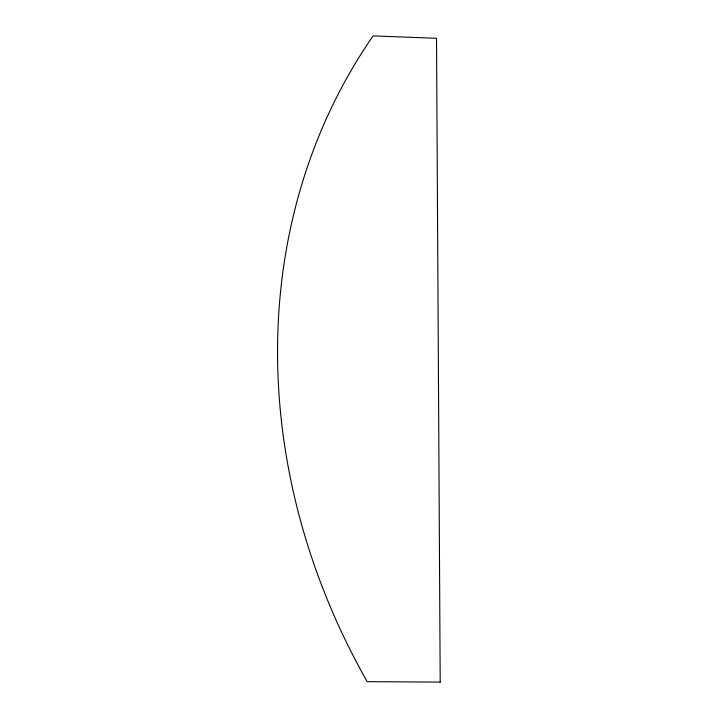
<?xml version="1.0" encoding="UTF-8"?>
<svg xmlns="http://www.w3.org/2000/svg" width="718" height="718" viewBox="0 0 718 718"><rect width="100%" height="100%" fill="white"/><g stroke="black" fill="none" stroke-linecap="round" stroke-linejoin="round"><path stroke-width="1.08" d="M440.197 682.1L367.194 681.669A648.587 571.636 47.3 0 1 373.1 35.9L436.517 38.296L440.197 682.1"/></g></svg>
